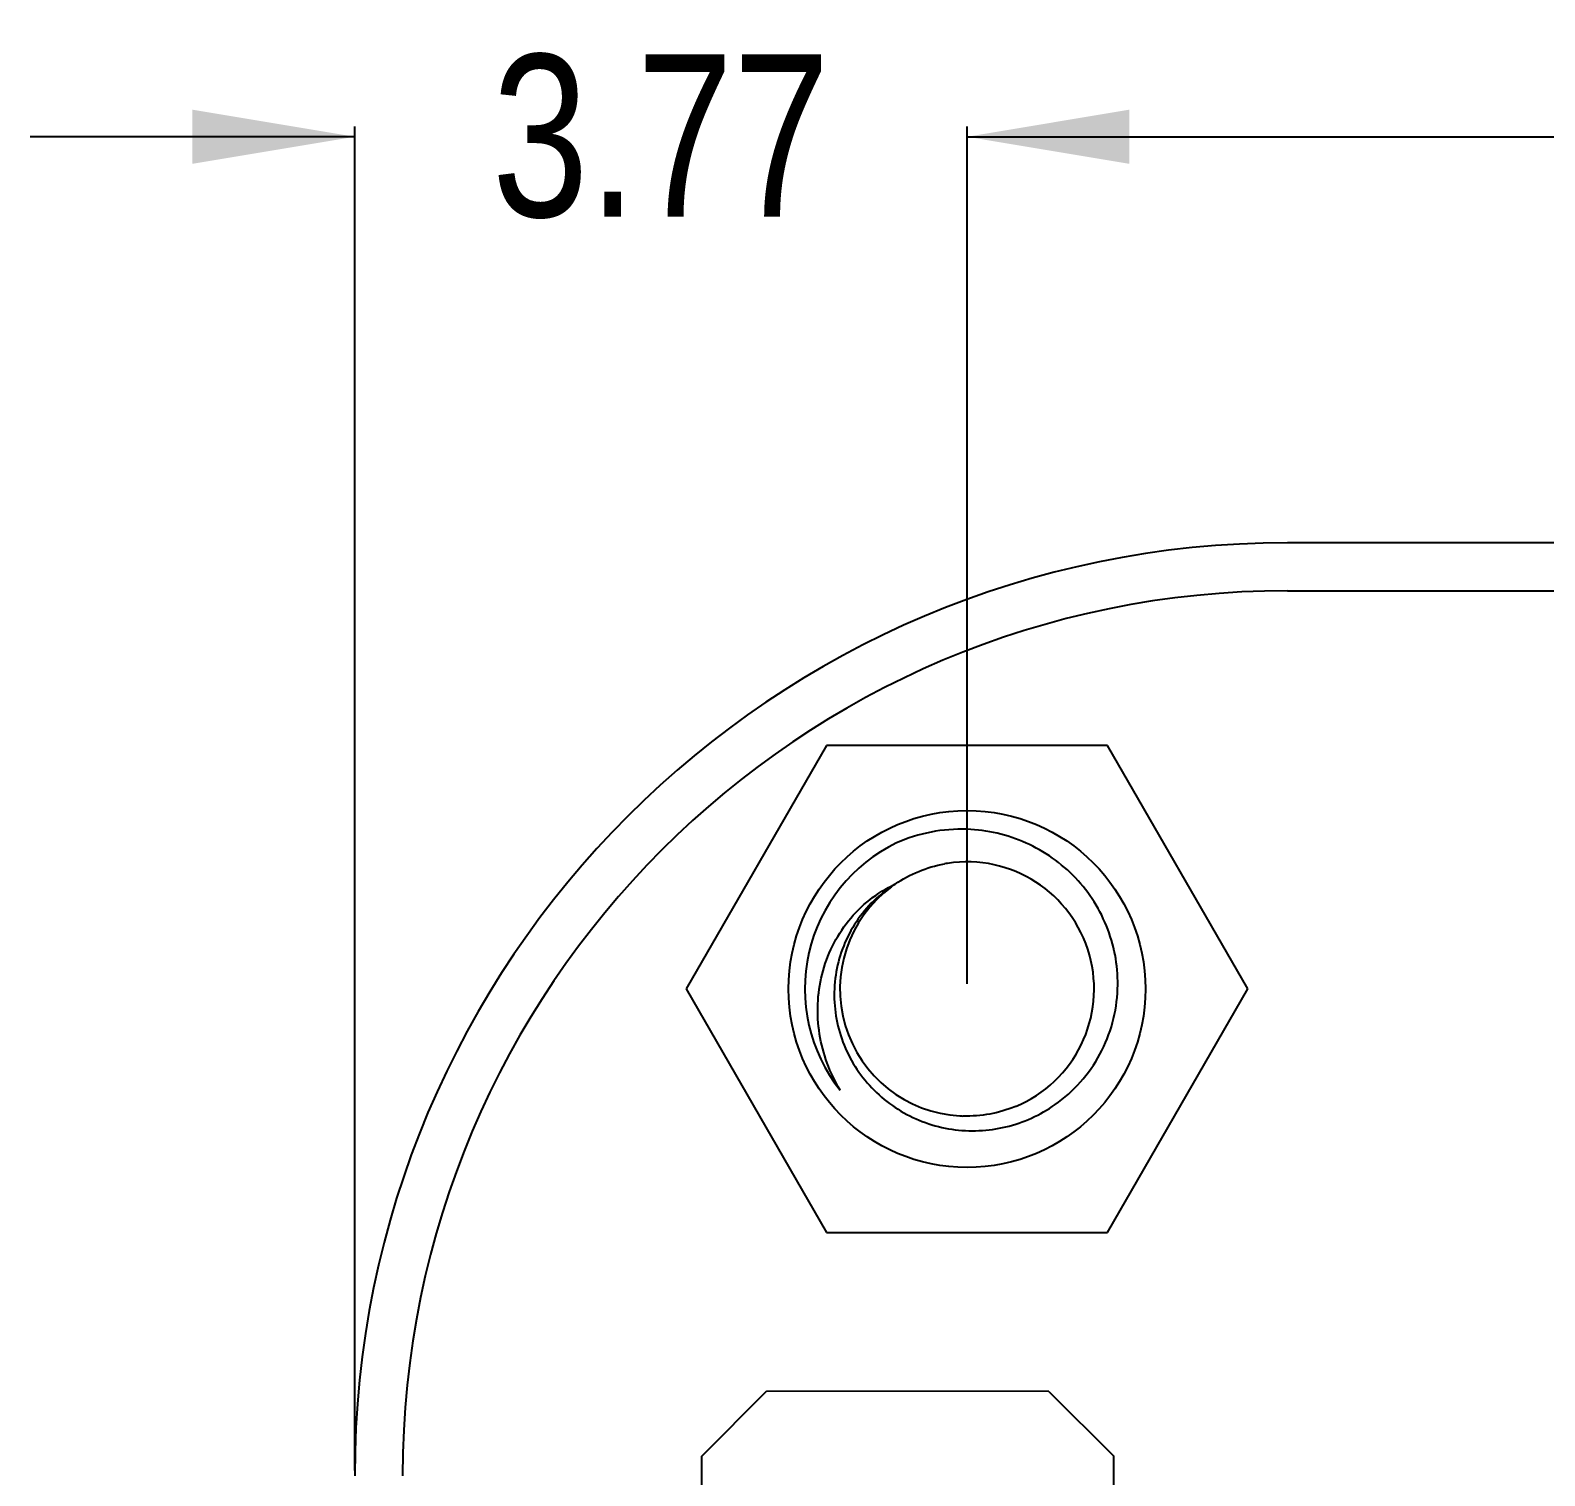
# Model space of a CAD drawing. Header units: millimetres. Extents: x 3 to 124, y -45 to 11.
# Drawn here: x 90.64 to 99.98, y -2.75 to 6.16 of the extents above; entities that cross this region are included whole.
import ezdxf

# ---------------------------------------------------------------- set-up
doc = ezdxf.new("R2010")
doc.units = ezdxf.units.MM
doc.header["$LTSCALE"] = 1.21
doc.header["$MEASUREMENT"] = 0
doc.header["$PDMODE"] = 3
doc.header["$PDSIZE"] = 0.3125
doc.layers.get('0').update_dxf_attribs({"linetype": 'CONTINUOUS'})
doc.layers.get('DEFPOINTS').update_dxf_attribs({"linetype": 'CONTINUOUS'})
doc.layers.add('Dim', color=3, linetype='CONTINUOUS', lineweight=25)
doc.styles.get("Standard").update_dxf_attribs({"font": 'txt', "width": 0.8})
doc.dimstyles.get("Standard").update_dxf_attribs({"dimtxt": 0.15625, "dimasz": 0.1875, "dimexe": 0.125, "dimexo": 0.0625, "dimgap": 0.09, "dimtad": 0, "dimtih": 1, "dimtoh": 1, "dimzin": 4, "dimdsep": 46, "dimtxsty": 'STANDARD', "dimblk": '_FILLED', "dimblk1": '_FILLED', "dimblk2": '_FILLED', "dimcen": 0.09, "dimazin": 1, "dimtp": 0.01, "dimtm": 0.01, "dimtfac": 1, "dimtofl": 0, "dimtmove": 0, "dimatfit": 3, "dimldrblk": '_FILLED', "dimfxl": 1, "dimtolj": 1, "dimtzin": 4, "dimarcsym": 0})

# ---------------------------------------------------------------- blocks, each defined once
blk = doc.blocks.new('_FILLED')
at = {"color": 0, "linetype": 'ByBlock'}
blk.add_solid([(0, 0), (-1, 0.1667), (-1, -0.1667)], dxfattribs=at)
blk = doc.blocks.new('*D21')
at = {"color": 0, "linetype": 'ByBlock', "lineweight": -2}
for p, q in [((96.4192, 0.2784), (96.4192, 5.5626)), ((113.4192, 0.2784), (113.4192, 5.5626)), ((96.4192, 5.5001), (103.5408, 5.5001)), ((113.4192, 5.5001), (106.2975, 5.5001))]:
    blk.add_line(p, q, dxfattribs=at)
at = {"layer": 'DEFPOINTS', "color": 0, "linetype": 'ByBlock'}
for p in [(96.4192, 0.2472), (113.4192, 0.2472)]:
    blk.add_point(p, dxfattribs=at)
at = {"color": 0, "linetype": 'ByBlock', "lineweight": -2, "rotation": 180}
blk.add_blockref('_FILLED', (96.4192, 5.5001), dxfattribs=at)
at = {"color": 0, "linetype": 'ByBlock', "lineweight": -2}
blk.add_blockref('_FILLED', (113.4192, 5.5001), dxfattribs=at)
at = {"color": 0, "linetype": 'ByBlock', "lineweight": -2, "insert": (104.9192, 5.5001), "char_height": 1, "attachment_point": 5}
blk.add_mtext('\\A1;17.00', dxfattribs=at)
blk = doc.blocks.new('*D22')
at = {"color": 0, "linetype": 'ByBlock', "lineweight": -2}
for p, q in [((92.6442, -2.7216), (92.6442, 5.5626)), ((96.4192, 0.3097), (96.4192, 5.5626)), ((92.6442, 5.5001), (90.6442, 5.5001)), ((96.4192, 5.5001), (98.4192, 5.5001))]:
    blk.add_line(p, q, dxfattribs=at)
at = {"layer": 'DEFPOINTS', "color": 0, "linetype": 'ByBlock'}
for p in [(96.4192, 0.2784), (92.6442, -2.7528)]:
    blk.add_point(p, dxfattribs=at)
at = {"color": 0, "linetype": 'ByBlock', "lineweight": -2}
blk.add_blockref('_FILLED', (92.6442, 5.5001), dxfattribs=at)
at = {"color": 0, "linetype": 'ByBlock', "lineweight": -2, "rotation": 180}
blk.add_blockref('_FILLED', (96.4192, 5.5001), dxfattribs=at)
at = {"color": 0, "linetype": 'ByBlock', "lineweight": -2, "insert": (94.5317, 5.5001), "char_height": 1, "attachment_point": 5}
blk.add_mtext('\\A1;3.77', dxfattribs=at)

msp = doc.modelspace()

# ---------------------------------------------------------------- linework, layer by layer
at = {"color": 7, "linetype": 'Continuous'}
for p, q in [((111.4442, 2.9972), (98.3942, 2.9972)), ((98.3942, 2.7016), (111.4442, 2.7016)), ((95.5531, 1.7472), (94.6871, 0.2472)), ((97.2852, 1.7472), (95.5531, 1.7472)), ((98.1512, 0.2472), (97.2852, 1.7472)), ((94.6871, 0.2472), (95.5531, -1.2528)), ((97.2852, -1.2528), (98.1512, 0.2472)), ((95.5531, -1.2528), (97.2852, -1.2528))]:
    msp.add_line(p, q, dxfattribs=at)
at = {"color": 6, "linetype": 'Continuous'}
for p, q in [((94.7836, -2.6325), (95.1837, -2.2326)), ((96.9237, -2.2329), (95.1837, -2.2326)), ((96.9237, -2.2329), (97.3236, -2.633)), ((94.7833, -4.3725), (94.7836, -2.6325)), ((97.3233, -4.373), (97.3236, -2.633))]:
    msp.add_line(p, q, dxfattribs=at)
at = {"color": 7, "linetype": 'Continuous'}
msp.add_circle((96.4192, 0.2472), 1.1, dxfattribs=at)
for centre, radius, start, end in [((98.3942, -2.7528), 5.75, 90, 180), ((98.3942, -2.7528), 5.4544, 90, 180), ((96.4192, 0.2472), 1, 115.71429, 218.57143), ((96.4192, 0.2472), 0.7835, 292.36655, 98.83892), ((96.4188, 0.2491), 0.7816, 98.83594, 100.26941), ((96.4192, 0.2472), 0.7835, 126.52696, 266.75433), ((96.419, 0.2449), 0.7813, 266.75518, 268.18924)]:
    msp.add_arc(centre, radius, start, end, dxfattribs=at)
for points, knots in [([(96.4192, 1.2313), (96.3451, 1.234), (96.1959, 1.2225), (96.0531, 1.1779), (95.9853, 1.1481)], [0, 0, 0, 0, 0.499989, 1, 1, 1, 1]), ([(97.3478, 0.2472), (97.3502, 0.3097), (97.3423, 0.4355), (97.2929, 0.6177), (97.2085, 0.7867), (97.0925, 0.9356), (96.9496, 1.0591), (96.7855, 1.1525), (96.6066, 1.2126), (96.4817, 1.2291), (96.4192, 1.2313)], [0, 0, 0, 0, 0.124992, 0.249982, 0.374979, 0.499974, 0.624977, 0.749984, 0.874986, 1, 1, 1, 1]), ([(95.9759, 0.8933), (96.0213, 0.9244), (96.1189, 0.9772), (96.2254, 1.0083), (96.2795, 1.0181)], [0, 0, 0, 0, 0.499978, 1, 1, 1, 1]), ([(95.6373, -0.3763), (95.6055, -0.3234), (95.5515, -0.2115), (95.5042, -0.0314), (95.493, 0.1545), (95.5194, 0.3388), (95.5833, 0.5136), (95.6829, 0.6708), (95.8146, 0.8021), (95.9202, 0.8674), (95.9759, 0.8933)], [0, 0, 0, 0, 0.125281, 0.250495, 0.375643, 0.500713, 0.625695, 0.750582, 0.875348, 1, 1, 1, 1]), ([(95.9759, 0.8933), (95.9286, 0.8638), (95.8399, 0.7945), (95.7319, 0.6651), (95.6533, 0.5159), (95.6072, 0.3538), (95.5953, 0.1856), (95.6179, 0.0186), (95.6736, -0.1405), (95.76, -0.2852), (95.8732, -0.4099), (96.0088, -0.51), (96.1613, -0.5817), (96.3247, -0.6225), (96.493, -0.6313), (96.6598, -0.6078), (96.8191, -0.5533), (96.9168, -0.4976), (96.9624, -0.4656)], [0, 0, 0, 0, 0.062483, 0.124965, 0.187453, 0.249942, 0.312434, 0.374929, 0.437427, 0.499926, 0.562428, 0.624933, 0.687439, 0.749947, 0.812458, 0.87497, 0.937484, 1, 1, 1, 1]), ([(96.9624, -0.4656), (97.0196, -0.4255), (97.1249, -0.3315), (97.2457, -0.1583), (97.324, 0.0379), (97.3452, 0.1774), (97.3478, 0.2472)], [0, 0, 0, 0, 0.249982, 0.499979, 0.749972, 1, 1, 1, 1]), ([(96.7173, -0.4774), (96.6664, -0.4983), (96.56, -0.5295), (96.4493, -0.5377), (96.3943, -0.5359)], [0, 0, 0, 0, 0.5, 1, 1, 1, 1])]:
    msp.add_open_spline(points, degree=3, knots=knots, dxfattribs=at)

# ---------------------------------------------------------------- dimensions: what is measured, and where the dimension line sits
at = {"layer": 'Dim'}
for base, p1, p2, picture, middle in [((92.64416, 5.50007), (96.41915, 0.27842), (92.64416, -2.75283), '*D22', (94.53166, 5.50007)), ((113.4192, 5.5001), (96.4192, 0.2472), (113.4192, 0.2472), '*D21', (104.9192, 5.5001))]:
    dim = msp.add_linear_dim(base=base, p1=p1, p2=p2, dimstyle='STANDARD', override={"dimscale": 0.5, "dimtxt": 2, "dimasz": 2, "dimtih": 0, "dimtoh": 0, "dimzin": 0, "dimcen": 0.198, "dimadec": 0, "dimazin": 0, "dimtp": 0, "dimtm": 0, "dimtdec": 4, "dimtzin": 0}, dxfattribs=at)
    dim.commit()
    dim.dimension.update_dxf_attribs({"geometry": picture, "text_midpoint": middle})

doc.saveas('drawing.dxf')
